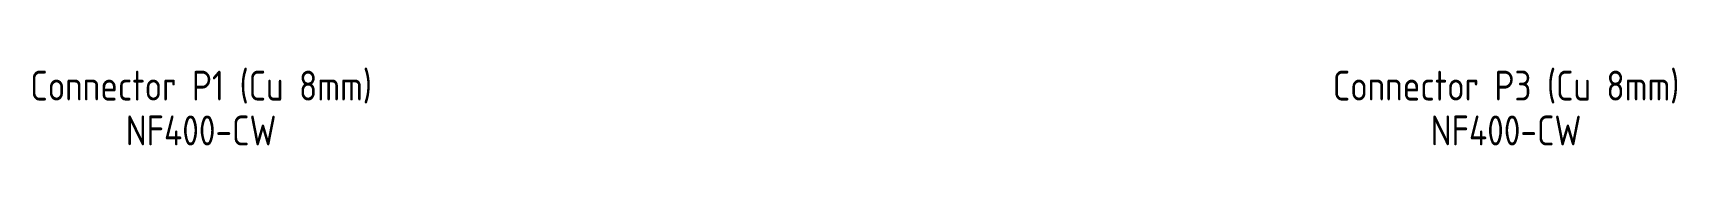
# Model space of a CAD drawing. Header units: millimetres. Extents: x 1 to 110, y 1 to 6.
import ezdxf
from ezdxf.enums import TextEntityAlignment as Align

# ---------------------------------------------------------------- set-up
doc = ezdxf.new("R2010")
doc.units = ezdxf.units.MM
doc.styles.add('WD_IEC', font='isocp2.shx')

# ---------------------------------------------------------------- blocks, each defined once
blk = doc.blocks.new('hwMIT_Cu.NF400')
at = {"layer": 'Defpoints', "color": 8, "style": 'WD_IEC', "width": 0.9}
for s, p in [('Connector P1 (Cu 8mm)', (0, -7)), ('Connector P3 (Cu 8mm)', (87, -7)), ('NF400-CW', (0, -10)), ('NF400-CW', (87, -10))]:
    blk.add_text(s, height=2, dxfattribs=at).set_placement(p, align=Align.MIDDLE_CENTER)

msp = doc.modelspace()

# ---------------------------------------------------------------- block references
msp.add_blockref('hwMIT_Cu.NF400', (11.88, 11.6))

doc.saveas('drawing.dxf')
